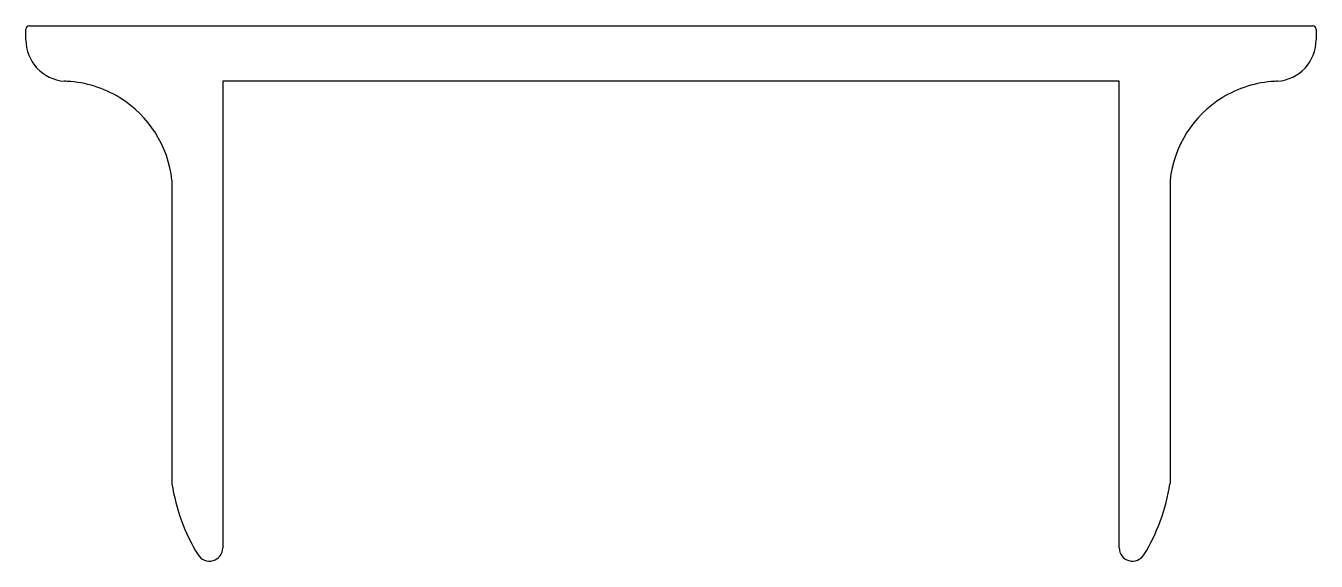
# Model space of a CAD drawing. Extents: x -74 to 74, y 7 to 69.
import ezdxf

# ---------------------------------------------------------------- set-up
doc = ezdxf.new("R2010")
doc.units = 0
doc.layers.get('0').update_dxf_attribs({"linetype": 'CONTINUOUS'})

msp = doc.modelspace()

# ---------------------------------------------------------------- linework, layer by layer
for p, q in [((-73.52, 67.04), (-73.52, 68.25)), ((-73.13, 68.63), (0.16, 68.63)), ((0.16, 68.63), (73.45, 68.63)), ((73.83, 68.25), (73.83, 67.04)), ((0.16, 62.28), (-51.02, 62.28)), ((-51.02, 62.28), (-51.02, 8.97)), ((51.34, 62.28), (0.16, 62.28)), ((51.34, 8.97), (51.34, 62.28)), ((-56.82, 50.78), (-56.82, 50.98)), ((-56.82, 48.21), (-56.82, 50.78)), ((57.14, 50.98), (57.14, 50.78)), ((57.14, 50.78), (57.14, 48.21)), ((-56.82, 39.28), (-56.82, 48.21)), ((57.14, 48.21), (57.14, 39.28)), ((-56.82, 35.52), (-56.82, 39.28)), ((57.14, 39.28), (57.14, 16.28)), ((-56.82, 16.27), (-56.82, 35.52))]:
    msp.add_line(p, q)
for centre, radius, start, end in [((-73.13, 68.25), 0.381, 90, 180), ((73.45, 68.25), 0.381, 0, 90), ((-68.75, 67.04), 4.76, 180, 265.7385), ((69.07, 67.04), 4.76, 274.2615, 0), ((-69.45, 49.59), 12.7, 86.9747, 88.4578), ((-69.45, 49.59), 12.7, 58.3703, 86.9747), ((69.77, 49.59), 12.7, 93.0253, 121.6297), ((69.77, 49.59), 12.7, 91.5422, 93.0253), ((-69.45, 49.59), 12.7, 6.2399, 58.3703), ((69.77, 49.59), 12.7, 121.6297, 173.7601), ((-35.1, 19.66), 21.99, 188.8666, 211.4981), ((35.41, 19.66), 21.99, 328.5019, 351.1523), ((-52.55, 8.97), 1.52, 211.4981, 0), ((52.86, 8.97), 1.52, 180, 328.5019)]:
    msp.add_arc(centre, radius, start, end)

doc.saveas('drawing.dxf')
